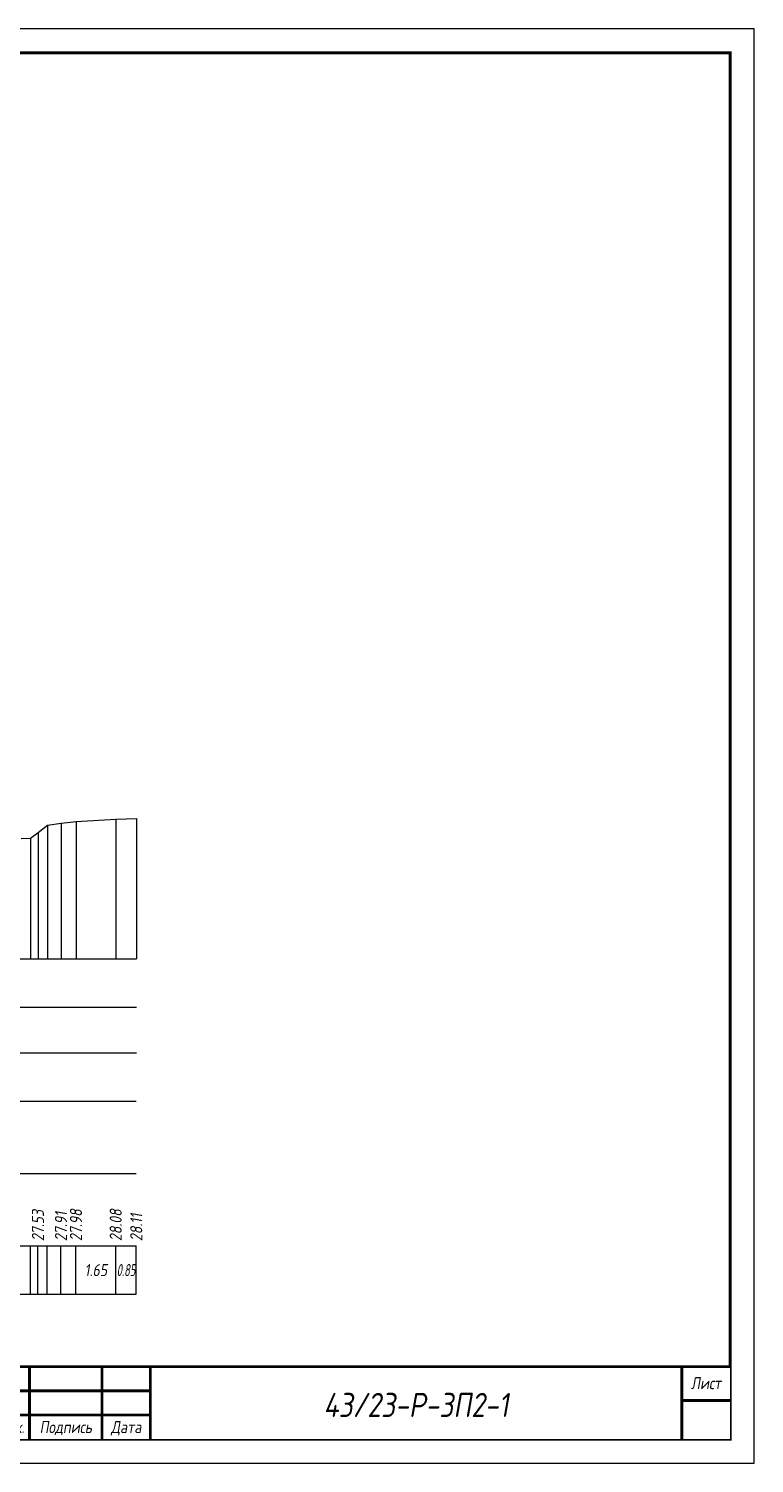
# Model space of a CAD drawing. Extents: x -717 to 1451, y -133302 to 233.
# Drawn here: x 239.8 to 389.9, y -93699.4 to -93402.4 of the extents above; entities that cross this region are included whole.
import ezdxf
from ezdxf.enums import TextEntityAlignment as Align

# ---------------------------------------------------------------- set-up
doc = ezdxf.new("R2010")
doc.units = 0
for name, color, linetype in [('Зарамочное оформление', 7, 'Continuous'), ('Код_510', 7, 'Continuous'), ('Таблица', 7, 'Continuous'), ('Черный поперечник', 3, 'Continuous')]:
    doc.layers.add(name, color=color, linetype=linetype)
doc.layers.add('Контур_2570', color=7, linetype='Continuous', true_color=0x80ff00)
doc.styles.add('М', font='romand.shx', dxfattribs={"width": 0.8, "oblique": 10, "height": 2.5})

# ---------------------------------------------------------------- blocks, each defined once
blk = doc.blocks.new('Штамп')
at = {"linetype": 'Continuous'}
blk.add_wipeout([(199.95, -411.25), (384.95, -411.25), (384.95, -426.25), (199.95, -426.25)], dxfattribs=at).dxf.layer = 'Зарамочное оформление'
at = {"layer": 'Зарамочное оформление', "linetype": 'Continuous', "lineweight": -3, "const_width": 0.6, "flags": 128}
for points in [[(199.95, -426.25), (199.95, -411.25), (384.95, -411.25)], [(209.95, -411.25), (209.95, -426.25)], [(219.95, -411.25), (219.95, -426.25)], [(229.95, -411.25), (229.95, -426.25)], [(239.95, -411.25), (239.95, -426.25)], [(254.95, -411.25), (254.95, -426.25)], [(264.95, -411.25), (264.95, -426.25)], [(374.95, -411.25), (374.95, -426.25)], [(199.95, -416.25), (264.95, -416.25)], [(374.95, -418.25), (384.95, -418.25)], [(199.95, -421.25), (264.95, -421.25)]]:
    blk.add_lwpolyline(points, dxfattribs=at)
at = {"linetype": 'Continuous', "insert": (319.95, -419.17), "char_height": 5, "width": 110, "attachment_point": 5, "style": 'М'}
blk.add_mtext('{\\Q10;\\W0.8;43/23-Р-ЗП2-1}', dxfattribs=at)
at = {"layer": 'Зарамочное оформление', "linetype": 'Continuous', "style": 'М', "oblique": 10}
for s, width, p in [('Лист', 0.8, (379.95, -414.66)), ('Изм.', 0.8, (204.95, -423.75)), ('Кол.уч.', 0.7, (214.95, -423.75)), ('Лист', 0.8, (224.95, -423.75)), ('N док.', 0.7, (235.28, -423.75)), ('Подпись', 0.8, (247.45, -423.75)), ('Дата', 0.8, (259.95, -423.75))]:
    blk.add_text(s, height=2.5, dxfattribs=dict(at, width=width)).set_placement(p, align=Align.MIDDLE_CENTER)
blk = doc.blocks.new('шифр')
blk.add_blockref('Штамп', (0, -93328))

msp = doc.modelspace()

# ---------------------------------------------------------------- linework, layer by layer
at = {"flags": 128}
msp.add_lwpolyline([(-30.054, -93699.421), (389.946, -93699.421), (389.946, -93402.421), (-30.054, -93402.421)], close=True, dxfattribs=at)
at = {"const_width": 0.6, "flags": 128}
msp.add_lwpolyline([(-10.054, -93694.421), (384.946, -93694.421), (384.946, -93407.421), (-10.054, -93407.421)], close=True, dxfattribs=at)
at = {"layer": 'Код_510'}
for p, q in [((240.122, -93664.421), (240.122, -93654.421)), ((241.687, -93664.421), (241.687, -93654.421)), ((243.58, -93664.421), (243.58, -93654.421)), ((246.452, -93664.421), (246.452, -93654.421)), ((249.562, -93664.421), (249.562, -93654.421)), ((257.787, -93664.421), (257.787, -93654.421)), ((262.039, -93664.421), (262.039, -93654.421))]:
    msp.add_line(p, q, dxfattribs=at)
at = {"layer": 'Контур_2570', "flags": 128}
msp.add_lwpolyline([(238.236, -93570.061), (240.176, -93570.024), (241.742, -93568.83), (243.634, -93567.32), (246.506, -93566.919), (249.616, -93566.562), (257.842, -93566.057), (262.093, -93565.917)], dxfattribs=at)
at = {"layer": 'Таблица'}
for p, q in [((80, -93595), (262.093, -93595)), ((80, -93605), (262.093, -93605)), ((80, -93614.421), (262.093, -93614.421)), ((79.946, -93624.421), (262.039, -93624.421)), ((79.946, -93639.421), (262.039, -93639.421)), ((79.946, -93654.421), (262.039, -93654.421)), ((79.946, -93664.421), (262.039, -93664.421))]:
    msp.add_line(p, q, dxfattribs=at)
at = {"layer": 'Черный поперечник', "color": 7}
for p, q in [((249.616, -93566.562), (249.616, -93595)), ((257.842, -93566.057), (257.842, -93595)), ((262.093, -93565.917), (262.093, -93595)), ((241.742, -93568.83), (241.742, -93595)), ((243.634, -93567.32), (243.634, -93595)), ((246.506, -93566.919), (246.506, -93595)), ((240.176, -93570.024), (240.176, -93595))]:
    msp.add_line(p, q, dxfattribs=at)
at = {"layer": 'Черный поперечник', "flags": 128}
msp.add_lwpolyline([(238.236, -93570.061), (240.176, -93570.024), (241.742, -93568.83), (243.634, -93567.32), (246.506, -93566.919), (249.616, -93566.562), (257.842, -93566.057), (262.093, -93565.917)], dxfattribs=at)

# ---------------------------------------------------------------- texts
at = {"linetype": 'Continuous', "style": 'М', "oblique": 10, "width": 0.8}
msp.add_text('306', height=2.5, dxfattribs=at).set_placement((380.312, -93690.509), align=Align.MIDDLE)
at = {"layer": 'Код_510', "style": 'М', "oblique": 10, "width": 0.8}
for s, p in [('27.53', (241.687, -93653.421)), ('27.98', (249.562, -93653.421)), ('28.08', (257.787, -93653.421)), ('27.91', (246.452, -93653.421)), ('28.11', (262.039, -93653.421))]:
    msp.add_text(s, height=2.5, rotation=90, dxfattribs=at).set_placement(p, align=Align.MIDDLE_LEFT)
at = {"layer": 'Код_510', "style": 'М', "oblique": 10}
for s, width, p in [('1.65', 0.8, (253.675, -93659.421)), ('0.85', 0.6, (259.913, -93659.421))]:
    msp.add_text(s, height=2.5, dxfattribs=dict(at, width=width)).set_placement(p, align=Align.MIDDLE_CENTER)

# ---------------------------------------------------------------- next in the draw order: block references
msp.add_blockref('шифр', (0, 59.829))

doc.saveas('drawing.dxf')
